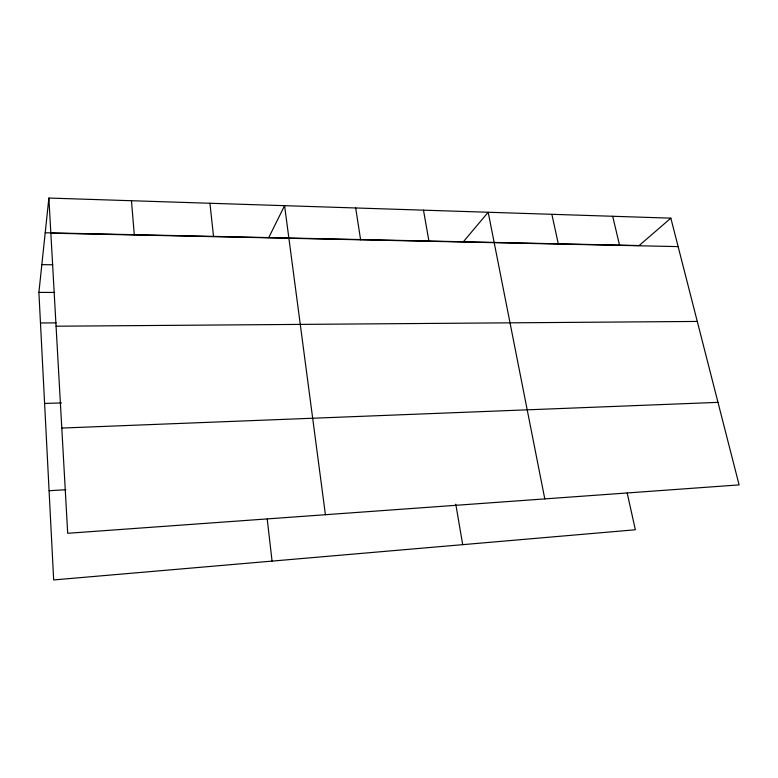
<?xml version="1.0" encoding="UTF-8"?>
<svg xmlns="http://www.w3.org/2000/svg" width="778" height="778" viewBox="0 0 778 778"><rect width="100%" height="100%" fill="white"/><g stroke="black" fill="none" stroke-linecap="round" stroke-linejoin="round"><path stroke-width="1.17" d="M627.185 492.98L635.354 529.769L53.663 579.941L38.9 292.402L48.878 198.059L670.85 218.151L739.1 484.898L67.696 533.29L48.878 198.059M268.76 237.582L284.583 205.674L325.418 514.715M463.357 241.763L488.185 212.248L544.795 498.902M670.85 218.151L639.137 245.547L45.202 232.768M49.082 490.714L65.887 489.732M61.793 428.065L717.987 402.362M44.599 403.451L61.559 402.926M40.466 322.967L56.113 322.87M56.074 326.215L697.283 321.44M38.9 292.402L54.674 292.45M41.837 264.646L52.748 264.773M50.852 233.176L678.134 246.607M612.685 216.274L619.589 245.352M551.855 214.31L558.341 244.039M423.475 210.157L428.97 241.268M455.782 504.202L462.706 544.658M355.682 207.969L360.613 239.809M267.224 519.072L272.057 561.103M209.943 203.262L213.551 236.658M131.472 200.734L134.302 234.956"/></g></svg>
